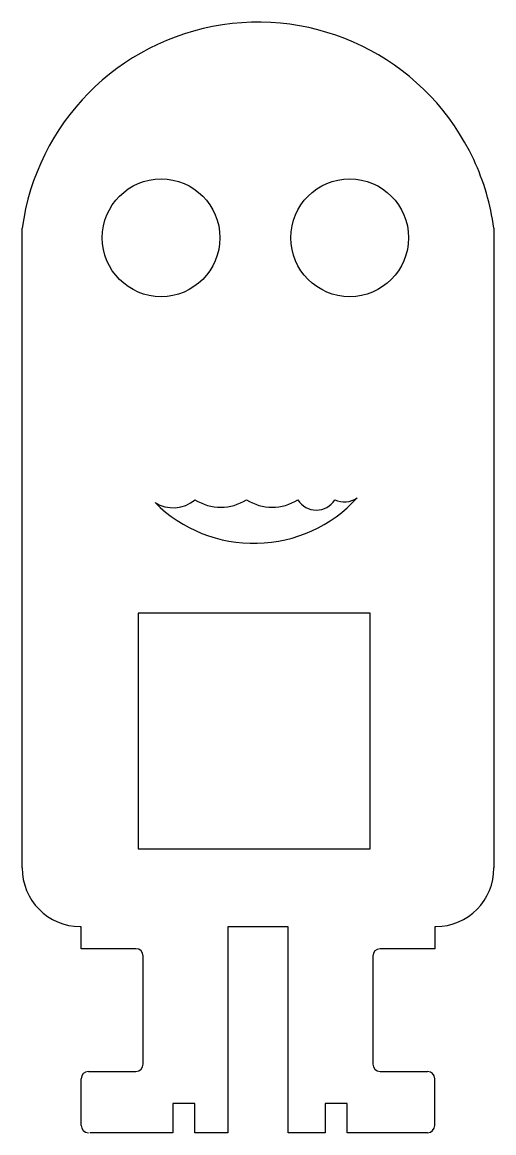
# Model space of a CAD drawing. Header units: millimetres. Extents: x -39 to 109, y -62 to 88.
# Drawn here: x -39 to 25.1, y -62.4 to 88.4 of the extents above; entities outside this region: 1.
import ezdxf

# ---------------------------------------------------------------- set-up
doc = ezdxf.new("R2010")
doc.units = ezdxf.units.MM
doc.layers.add('Corte exterior', color=1, linetype='Continuous', true_color=0xff0000)

msp = doc.modelspace()

# ---------------------------------------------------------------- linework, layer by layer
at = {"layer": 'Corte exterior'}
for p, q in [((-39.03, -26.44), (-39.03, 60.45)), ((25.1, 60.45), (25.1, 55.56)), ((25.1, 55.56), (25.1, -26.44)), ((-23.27, 8.15), (-23.27, -23.85)), ((-6.98, 8.15), (-23.27, 8.15)), ((8.31, 8.15), (-6.98, 8.15)), ((8.31, -23.85), (8.31, 8.15)), ((-23.27, -23.85), (8.31, -23.85)), ((-31, -34.44), (-31.14, -34.44)), ((-31, -37.44), (-31, -34.44)), ((-11.07, -34.44), (-11.07, -62.44)), ((-2.85, -34.44), (-11.07, -34.44)), ((-2.85, -62.44), (-2.85, -34.44)), ((17.08, -34.44), (17.08, -36.44)), ((17.21, -34.44), (17.08, -34.44)), ((-23.57, -37.44), (-31, -37.44)), ((17.08, -37.44), (9.63, -37.44)), ((17.08, -36.44), (17.08, -37.44)), ((-22.58, -53.11), (-22.58, -38.44)), ((8.66, -38.44), (8.66, -53.11)), ((-30.02, -54.11), (-23.57, -54.11)), ((9.64, -54.11), (16.09, -54.11)), ((-31, -61.44), (-31, -55.11)), ((17.08, -61.44), (17.08, -55.11)), ((-18.53, -58.44), (-18.53, -62.44)), ((-15.57, -58.44), (-18.53, -58.44)), ((-15.57, -62.44), (-15.57, -58.44)), ((2.19, -58.44), (2.19, -62.44)), ((5.15, -58.44), (2.19, -58.44)), ((5.15, -62.44), (5.15, -58.44)), ((-18.53, -62.44), (-29.82, -62.44)), ((-11.07, -62.44), (-15.57, -62.44)), ((2.19, -62.44), (-2.85, -62.44)), ((16.09, -62.44), (5.15, -62.44)), ((108.97, -62.44), (108.97, -62.44))]:
    msp.add_line(p, q, dxfattribs=at)
for centre in [(-20.14, 59.14), (5.51, 59.14)]:
    msp.add_circle(centre, 8, dxfattribs=at)
for centre, radius, start, end in [((-6.96, 56.06), 32.37, 25.0373, 172.2005), ((-6.96, 56.06), 32.37, 7.7995, 25.0373), ((-7.52, 36.67), 19.04, 225.0999, 317.5468), ((-18.49, 27), 4.54, 237.0223, 310.7621), ((-12.03, 29.06), 6.52, 237.5288, 302.4712), ((-5.03, 29.06), 6.52, 237.5288, 302.4712), ((0.97, 25.06), 2.92, 210.9638, 329.0362), ((4.78, 26.19), 2.94, 243.5469, 306.3728), ((-31.08, -26.49), 7.95, 179.6155, 269.6155), ((17.16, -26.49), 7.95, 270.3845, 0.3845), ((-23.58, -38.43), 0.993, 359.6155, 89.6155), ((9.65, -38.43), 0.993, 90.9736, 180.3845), ((-30.01, -55.1), 0.993, 90.3845, 180.3845), ((-23.58, -53.11), 0.993, 270.3845, 0.3845), ((9.65, -53.11), 0.993, 179.6155, 269.6155), ((16.08, -55.1), 0.993, 359.6155, 89.6155), ((-30.01, -61.45), 0.993, 179.6155, 269.6155), ((16.08, -61.45), 0.993, 270.3845, 0.3845)]:
    msp.add_arc(centre, radius, start, end, dxfattribs=at)

doc.saveas('drawing.dxf')
